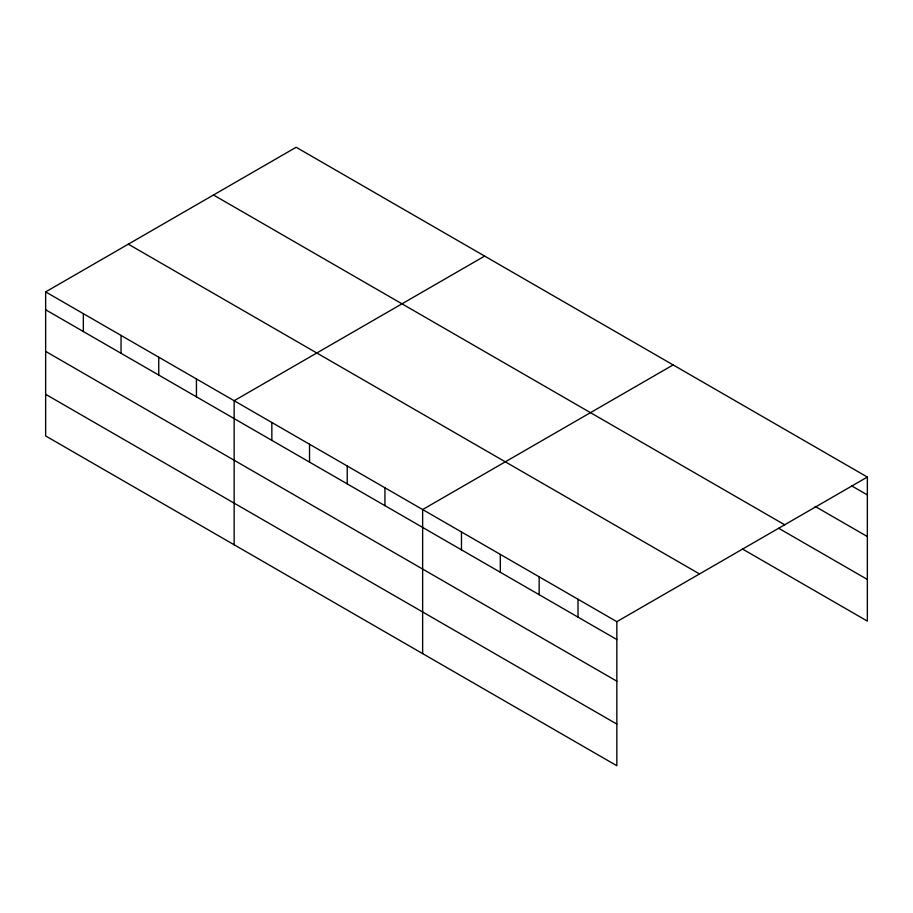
<?xml version="1.0" encoding="UTF-8"?>
<svg xmlns="http://www.w3.org/2000/svg" width="913" height="913" viewBox="0 0 913 913"><rect width="100%" height="100%" fill="white"/><g stroke="black" fill="none" stroke-linecap="round" stroke-linejoin="round"><path stroke-width="1.37" d="M616.846 681.189L616.846 621.673L45.65 291.898L45.65 435.946L616.846 765.733L616.846 681.189L45.65 351.402M742.326 548.918L867.35 621.102L867.35 477.054L296.154 147.267L45.65 291.898M484.643 256.097L234.15 400.727L234.15 544.776M673.143 364.926L422.639 509.557L422.639 653.605M616.846 621.673L867.35 477.054M851.567 485.807L867.35 494.914M815.161 506.43L867.35 536.559M213.482 194.994L784.689 524.781M778.743 528.307L867.35 579.458M128.311 244.17L699.518 573.946M45.65 309.769L616.846 639.545M45.65 394.313L616.846 724.089M578.009 599.248L578.009 617.12M539.161 576.822L539.161 594.694M500.324 554.396L500.324 572.268M461.476 531.982L461.476 549.843M384.944 487.782L384.944 505.654M347.237 466.018L347.237 483.89M309.541 444.254L309.541 462.126M271.846 422.491L271.846 440.363M196.443 378.963L196.443 396.824M158.748 357.2L158.748 375.06M121.052 335.425L121.052 353.297M83.345 313.661L83.345 331.533"/></g></svg>
